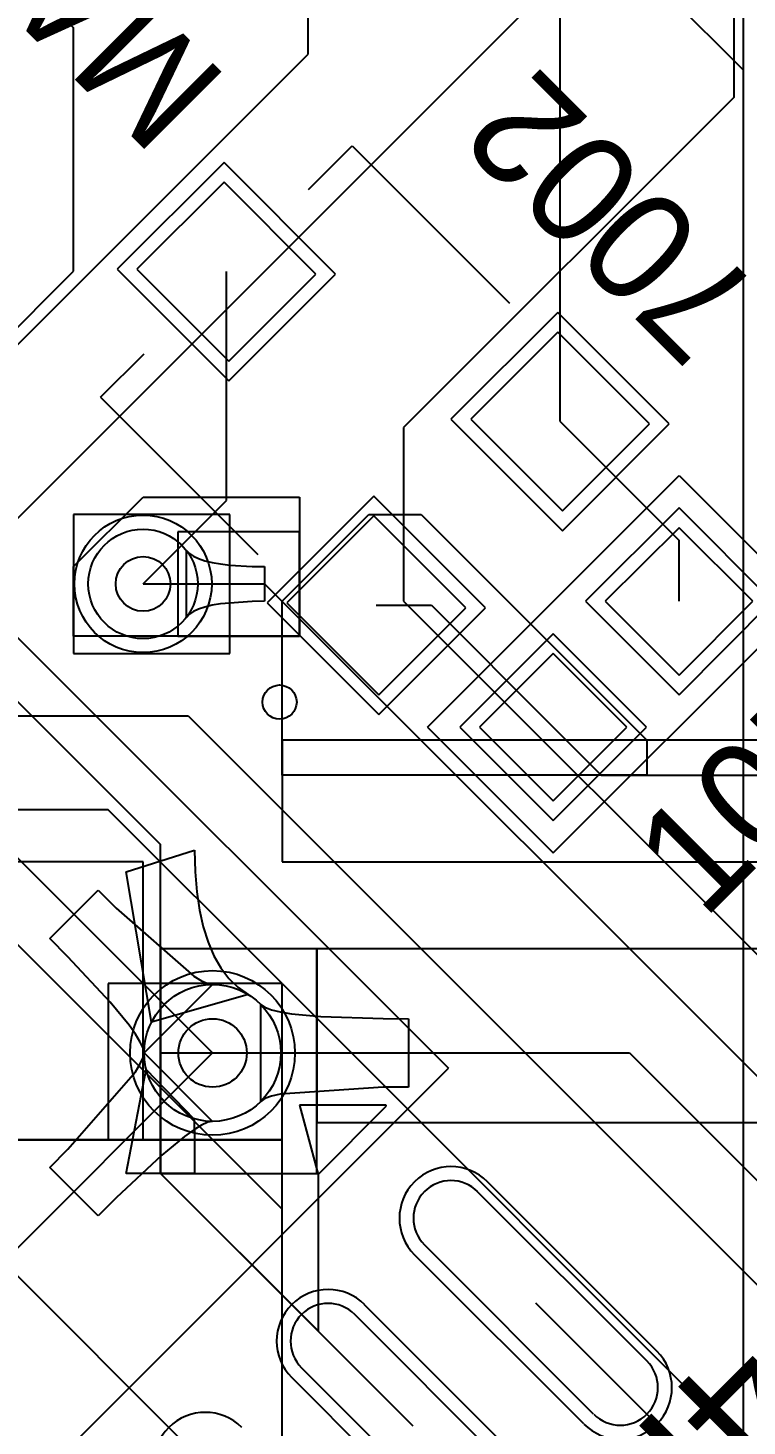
# Model space of a CAD drawing. Header units: millimetres. Extents: x 57.6 to 115.3, y 47.5 to 119.3.
# Drawn here: x 103.93 to 109.19, y 76.52 to 86.74 of the extents above; entities that cross this region are included whole.
import ezdxf

# ---------------------------------------------------------------- set-up
doc = ezdxf.new("R2010")
doc.units = ezdxf.units.MM
for name, color, linetype in [('BottomLayer', 5, 'Continuous'), ('BottomOverlay', 54, 'Continuous'), ('BottomSolder', 6, 'Continuous'), ('TopLayer', 1, 'Continuous'), ('TopOverlay', 2, 'Continuous'), ('TopSolder', 216, 'Continuous'), ('ViaHoleLayer', 16, 'Continuous')]:
    doc.layers.add(name, color=color, linetype=linetype)

msp = doc.modelspace()

# ---------------------------------------------------------------- linework, layer by layer
at = {"layer": 'BottomLayer'}
for p, q in [((105.981, 86.55), (105.981, 87.909)), ((109.093, 87.376), (109.093, 86.233)), ((103.632, 82.931), (107.981, 87.28)), ((103.378, 83.947), (105.981, 86.55)), ((109.093, 86.233), (106.68, 83.82)), ((106.68, 83.82), (106.68, 82.55)), ((104.267, 82.804), (104.775, 83.312)), ((104.775, 83.312), (105.918, 83.312)), ((105.918, 83.312), (105.918, 82.296)), ((105.029, 83.058), (105.029, 82.296)), ((105.918, 83.058), (105.029, 83.058)), ((105.918, 82.296), (105.918, 83.058)), ((105.092, 82.432), (105.092, 82.922)), ((105.092, 82.922), (105.114, 82.899)), ((105.114, 82.899), (105.144, 82.879)), ((104.267, 82.296), (104.267, 82.804)), ((105.144, 82.879), (105.181, 82.862)), ((105.181, 82.862), (105.227, 82.846)), ((105.227, 82.846), (105.28, 82.833)), ((105.28, 82.833), (105.341, 82.823)), ((105.341, 82.823), (105.41, 82.815)), ((105.41, 82.815), (105.572, 82.805)), ((105.572, 82.805), (105.664, 82.804)), ((105.664, 82.804), (105.664, 82.55)), ((104.775, 82.677), (105.664, 82.677)), ((105.664, 82.677), (111.633, 76.708)), ((105.181, 82.492), (105.144, 82.475)), ((105.227, 82.508), (105.181, 82.492)), ((105.28, 82.521), (105.227, 82.508)), ((105.341, 82.531), (105.28, 82.521)), ((105.572, 82.549), (105.341, 82.531)), ((105.664, 82.55), (105.572, 82.549)), ((106.68, 82.55), (112.141, 77.089)), ((105.114, 82.455), (105.092, 82.432)), ((105.144, 82.475), (105.114, 82.455)), ((105.918, 82.296), (104.267, 82.296)), ((105.029, 82.296), (105.918, 82.296)), ((97.155, 81.712), (105.105, 81.712)), ((105.105, 81.712), (110.363, 76.454)), ((104.521, 81.026), (98.044, 81.026)), ((105.791, 79.756), (104.521, 81.026)), ((103.769, 80.762), (105.283, 79.248)), ((104.775, 80.645), (99.06, 80.645)), ((103.251, 80.645), (105.791, 78.105)), ((104.775, 78.613), (104.775, 80.645)), ((104.093, 80.085), (104.446, 80.438)), ((104.446, 80.438), (104.579, 80.307)), ((104.579, 80.307), (105.146, 79.81)), ((104.224, 79.952), (104.093, 80.085)), ((104.535, 79.619), (104.224, 79.952)), ((104.521, 79.756), (104.521, 78.613)), ((105.791, 79.756), (104.521, 79.756)), ((105.283, 79.748), (104.783, 79.248)), ((105.146, 79.81), (105.203, 79.776)), ((105.203, 79.776), (105.249, 79.755)), ((105.249, 79.755), (105.283, 79.748)), ((105.791, 78.613), (105.791, 79.756)), ((105.791, 78.105), (105.791, 79.756)), ((105.791, 73.025), (105.791, 79.756)), ((105.791, 79.756), (109.601, 75.946)), ((104.673, 79.452), (104.535, 79.619)), ((104.721, 79.385), (104.673, 79.452)), ((104.755, 79.328), (104.721, 79.385)), ((104.776, 79.282), (104.755, 79.328)), ((102.743, 76.708), (105.283, 79.248)), ((104.755, 79.168), (104.776, 79.214)), ((104.783, 79.248), (104.776, 79.282)), ((104.776, 79.214), (104.783, 79.248)), ((104.783, 79.248), (105.283, 78.748)), ((104.224, 78.544), (104.721, 79.111)), ((104.721, 79.111), (104.755, 79.168)), ((105.203, 78.72), (105.146, 78.686)), ((105.249, 78.741), (105.203, 78.72)), ((105.283, 78.748), (105.249, 78.741)), ((99.06, 78.613), (104.775, 78.613)), ((105.791, 78.613), (99.06, 78.613)), ((104.521, 78.613), (105.791, 78.613)), ((105.079, 78.638), (104.912, 78.5)), ((105.146, 78.686), (105.079, 78.638)), ((105.791, 75.057), (105.791, 78.613)), ((104.093, 78.411), (104.224, 78.544)), ((104.912, 78.5), (104.579, 78.189)), ((104.446, 78.058), (104.093, 78.411)), ((104.579, 78.189), (104.446, 78.058))]:
    msp.add_line(p, q, dxfattribs=at)
for centre, radius in [((104.775, 82.677), 0.4), ((105.283, 79.248), 0.5)]:
    msp.add_circle(centre, radius, dxfattribs=at)
at = {"layer": 'BottomOverlay'}
msp.add_line((109.164, 71.706), (109.164, 87.706), dxfattribs=at)
at = {"layer": 'BottomSolder'}
for centre, radius in [((104.775, 82.677), 0.502), ((105.283, 79.248), 0.602)]:
    msp.add_circle(centre, radius, dxfattribs=at)
at = {"layer": 'TopLayer'}
for p, q in [((103.251, 87.757), (104.267, 86.741)), ((107.824, 83.864), (107.824, 87.083)), ((104.267, 84.963), (104.267, 86.741)), ((105.367, 85.614), (104.73, 84.978)), ((106.038, 84.942), (105.367, 85.614)), ((103.632, 84.328), (104.267, 84.963)), ((104.73, 84.978), (105.402, 84.306)), ((105.384, 83.286), (105.384, 84.96)), ((105.402, 84.306), (106.038, 84.942)), ((107.806, 84.518), (107.17, 83.882)), ((108.478, 83.846), (107.806, 84.518)), ((107.17, 83.882), (107.841, 83.21)), ((107.824, 83.864), (108.693, 82.995)), ((107.841, 83.21), (108.478, 83.846)), ((104.775, 82.677), (105.384, 83.286)), ((104.267, 83.185), (104.267, 82.169)), ((105.41, 83.185), (104.267, 83.185)), ((105.41, 82.169), (105.41, 83.185)), ((105.791, 82.55), (106.426, 83.185)), ((106.463, 83.175), (105.826, 82.538)), ((106.426, 83.185), (106.807, 83.185)), ((107.134, 82.503), (106.463, 83.175)), ((106.807, 83.185), (108.458, 81.534)), ((108.693, 83.088), (108.154, 82.55)), ((109.232, 82.55), (108.693, 83.088)), ((108.693, 82.55), (108.693, 82.995)), ((105.791, 81.28), (105.791, 82.55)), ((105.826, 82.538), (106.498, 81.866)), ((106.48, 82.521), (106.883, 82.521)), ((106.498, 81.866), (107.134, 82.503)), ((106.883, 82.521), (107.774, 81.63)), ((108.154, 82.55), (108.693, 82.011)), ((108.693, 82.011), (109.232, 82.55)), ((104.267, 82.169), (105.41, 82.169)), ((107.774, 82.169), (107.235, 81.63)), ((108.312, 81.63), (107.774, 82.169)), ((103.632, 82.042), (104.902, 80.772)), ((107.235, 81.63), (107.774, 81.091)), ((107.774, 81.63), (108.124, 81.28)), ((107.774, 81.091), (108.312, 81.63)), ((105.791, 81.534), (105.791, 80.645)), ((110.617, 81.534), (105.791, 81.534)), ((108.458, 81.534), (108.458, 81.28)), ((108.458, 81.28), (105.791, 81.28)), ((108.124, 81.28), (113.411, 81.28)), ((104.902, 79.248), (104.902, 80.772)), ((104.652, 80.572), (105.152, 80.731)), ((105.152, 80.731), (105.156, 80.573)), ((105.791, 80.645), (110.617, 80.645)), ((104.836, 79.472), (104.652, 80.572)), ((105.156, 80.573), (105.168, 80.427)), ((105.168, 80.427), (105.187, 80.292)), ((105.187, 80.292), (105.215, 80.169)), ((105.215, 80.169), (105.25, 80.058)), ((105.25, 80.058), (105.293, 79.958)), ((104.902, 80.01), (104.902, 78.368)), ((106.045, 80.01), (104.902, 80.01)), ((105.293, 79.958), (105.343, 79.87)), ((106.045, 80.01), (106.045, 78.74)), ((109.855, 80.01), (106.045, 80.01)), ((106.045, 78.368), (106.045, 80.01)), ((105.343, 79.87), (105.402, 79.793)), ((105.402, 79.793), (105.469, 79.729)), ((105.469, 79.729), (105.543, 79.675)), ((105.543, 79.675), (104.836, 79.472)), ((105.636, 78.894), (105.636, 79.602)), ((105.636, 79.602), (105.666, 79.582)), ((105.666, 79.582), (105.713, 79.564)), ((105.713, 79.564), (105.777, 79.549)), ((105.777, 79.549), (105.859, 79.535)), ((105.859, 79.535), (106.075, 79.515)), ((106.075, 79.515), (106.53, 79.499)), ((106.53, 79.499), (106.716, 79.498)), ((106.716, 79.498), (106.716, 78.998)), ((104.902, 78.368), (104.902, 79.248)), ((104.902, 79.248), (105.283, 79.248)), ((105.283, 79.248), (108.331, 79.248)), ((108.331, 79.248), (109.934, 77.645)), ((104.652, 78.368), (104.798, 79.128)), ((104.798, 79.128), (105.146, 78.767)), ((105.666, 78.914), (105.636, 78.894)), ((105.713, 78.932), (105.666, 78.914)), ((105.777, 78.947), (105.713, 78.932)), ((106.53, 78.997), (105.777, 78.947)), ((106.716, 78.998), (106.53, 78.997)), ((105.918, 78.867), (106.054, 78.359)), ((106.553, 78.867), (105.918, 78.867)), ((106.054, 78.359), (106.553, 78.858)), ((106.553, 78.858), (106.553, 78.867)), ((105.146, 78.767), (105.147, 78.763)), ((105.147, 78.763), (105.148, 78.751)), ((105.148, 78.751), (105.151, 78.623)), ((106.045, 78.74), (109.855, 78.74)), ((105.151, 78.623), (105.152, 78.368)), ((103.124, 78.35), (105.849, 75.625)), ((105.152, 78.368), (104.652, 78.368)), ((104.902, 78.368), (106.747, 76.523)), ((104.902, 78.368), (106.045, 78.368)), ((104.902, 78.368), (106.045, 78.368)), ((106.054, 77.216), (104.902, 78.368)), ((106.045, 78.368), (106.054, 78.359)), ((106.054, 78.359), (106.054, 77.216)), ((108.458, 76.997), (107.221, 78.234)), ((108.069, 76.608), (106.832, 77.845)), ((107.645, 77.421), (108.585, 76.481)), ((107.56, 76.099), (106.323, 77.336)), ((107.171, 75.71), (105.934, 76.947))]:
    msp.add_line(p, q, dxfattribs=at)
for centre, radius in [((104.775, 82.677), 0.4), ((105.283, 79.248), 0.5)]:
    msp.add_circle(centre, radius, dxfattribs=at)
for centre, start, end in [((107.026, 78.04), 45, 225), ((106.128, 77.142), 45, 225), ((108.264, 76.802), 225, 45)]:
    msp.add_arc(centre, 0.275, start, end, dxfattribs=at)
at = {"layer": 'TopOverlay'}
for p, q in [((108.01, 87.586), (109.16, 86.437)), ((105.985, 85.561), (106.304, 85.879)), ((106.304, 85.879), (107.453, 84.73)), ((104.465, 84.041), (104.783, 84.359)), ((104.465, 84.041), (105.614, 82.892)), ((106.854, 81.63), (108.693, 83.469)), ((108.693, 83.469), (109.612, 82.55)), ((107.774, 80.711), (109.612, 82.55)), ((103.774, 82.369), (107.007, 79.136)), ((106.854, 81.63), (107.774, 80.711)), ((103.236, 75.365), (107.007, 79.136))]:
    msp.add_line(p, q, dxfattribs=at)
msp.add_circle((105.773, 81.813), 0.125, dxfattribs=at)
at = {"layer": 'TopSolder'}
for p, q in [((105.367, 85.758), (104.587, 84.978)), ((106.182, 84.942), (105.367, 85.758)), ((104.587, 84.978), (105.402, 84.162)), ((105.402, 84.162), (106.182, 84.942)), ((107.806, 84.662), (107.026, 83.882)), ((108.622, 83.846), (107.806, 84.662)), ((107.026, 83.882), (107.841, 83.066)), ((107.841, 83.066), (108.622, 83.846)), ((106.463, 83.318), (105.683, 82.538)), ((107.278, 82.503), (106.463, 83.318)), ((108.693, 83.232), (108.01, 82.55)), ((109.375, 82.55), (108.693, 83.232)), ((105.683, 82.538), (106.498, 81.723)), ((106.498, 81.723), (107.278, 82.503)), ((108.01, 82.55), (108.693, 81.867)), ((108.693, 81.867), (109.375, 82.55)), ((107.774, 82.313), (107.091, 81.63)), ((108.456, 81.63), (107.774, 82.313)), ((107.091, 81.63), (107.774, 80.948)), ((107.774, 80.948), (108.456, 81.63)), ((108.53, 77.069), (107.293, 78.306)), ((107.998, 76.536), (106.76, 77.773)), ((107.632, 76.171), (106.395, 77.408)), ((107.1, 75.638), (105.862, 76.875))]:
    msp.add_line(p, q, dxfattribs=at)
for centre, radius in [((104.775, 82.677), 0.502), ((105.283, 79.248), 0.602)]:
    msp.add_circle(centre, radius, dxfattribs=at)
for centre, start, end in [((107.026, 78.04), 45, 225), ((106.128, 77.142), 45, 225), ((108.264, 76.802), 225, 45), ((105.23, 76.244), 45, 225)]:
    msp.add_arc(centre, 0.377, start, end, dxfattribs=at)
at = {"layer": 'ViaHoleLayer'}
for centre, radius in [((104.775, 82.677), 0.2), ((105.283, 79.248), 0.25)]:
    msp.add_circle(centre, radius, dxfattribs=at)

# ---------------------------------------------------------------- texts
at = {"layer": 'TopOverlay'}
for s, height, rotation, p in [('MAX30102', 0.8, 135, (105.41, 86.36)), ('7002', 0.8, 135, (109.321, 84.795)), ('10K', 0.8, 45, (108.872, 80.215)), ('4K7', 1, 225, (109.093, 77.216))]:
    msp.add_text(s, height=height, rotation=rotation, dxfattribs=at).set_placement(p)

doc.saveas('drawing.dxf')
